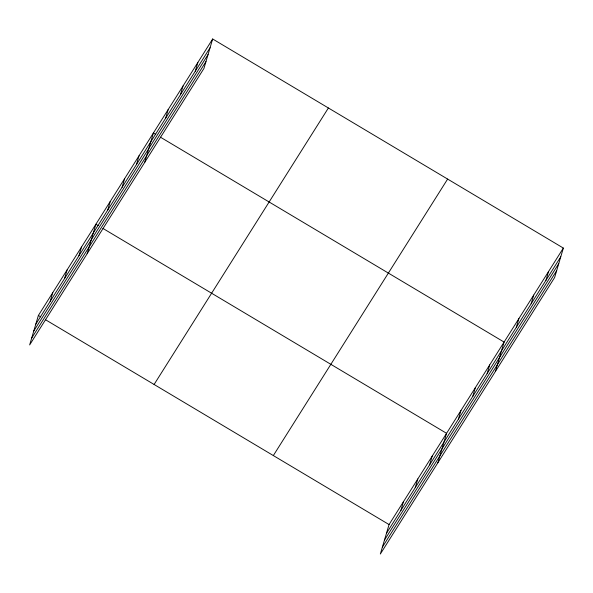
<?xml version="1.0" encoding="UTF-8"?>
<svg xmlns="http://www.w3.org/2000/svg" width="593" height="593" viewBox="0 0 593 593"><rect width="100%" height="100%" fill="white"/><g stroke="black" fill="none" stroke-linecap="round" stroke-linejoin="round"><path stroke-width="0.89" d="M212.665 38.982L38.375 315.476L29.65 344.926L203.94 68.44L212.665 38.982L563.35 248.074L554.625 277.524L380.335 554.018L389.06 524.56L563.35 248.074M50.175 301.37L52.755 292.668M64.555 278.562L67.135 269.852M78.936 255.753L81.515 247.044M87.164 253.685L95.888 224.236L98.238 225.629M107.689 210.13L110.268 201.42M122.069 187.321L124.649 178.612M136.449 164.513L139.029 155.803M144.685 162.445L153.409 132.988L155.751 134.389M165.64 118.2L168.219 109.49M180.457 94.695L183.037 85.985M195.275 71.197L197.854 62.487M400.861 510.462L403.44 501.752M415.241 487.646L417.82 478.936M429.614 464.838L432.193 456.128M437.849 462.777L446.573 433.32L102.93 228.431M458.374 419.214L460.954 410.512M472.754 396.406L475.334 387.696M487.135 373.597L489.714 364.888M495.363 371.529L504.094 342.079L160.444 137.191M516.325 327.284L518.905 318.574M531.143 303.779L533.722 295.077M545.953 280.281L548.532 271.572M35.795 324.186L210.085 47.692M33.764 331.027L208.061 54.541M31.681 338.084L205.971 61.59M154.098 384.472L328.389 107.985M273.336 455.565L447.626 179.071M386.48 533.27L560.77 256.776M384.449 540.112L558.739 263.626M382.359 547.169L556.657 270.682M38.375 315.476L40.724 316.87M45.409 319.671L389.06 524.56"/></g></svg>
